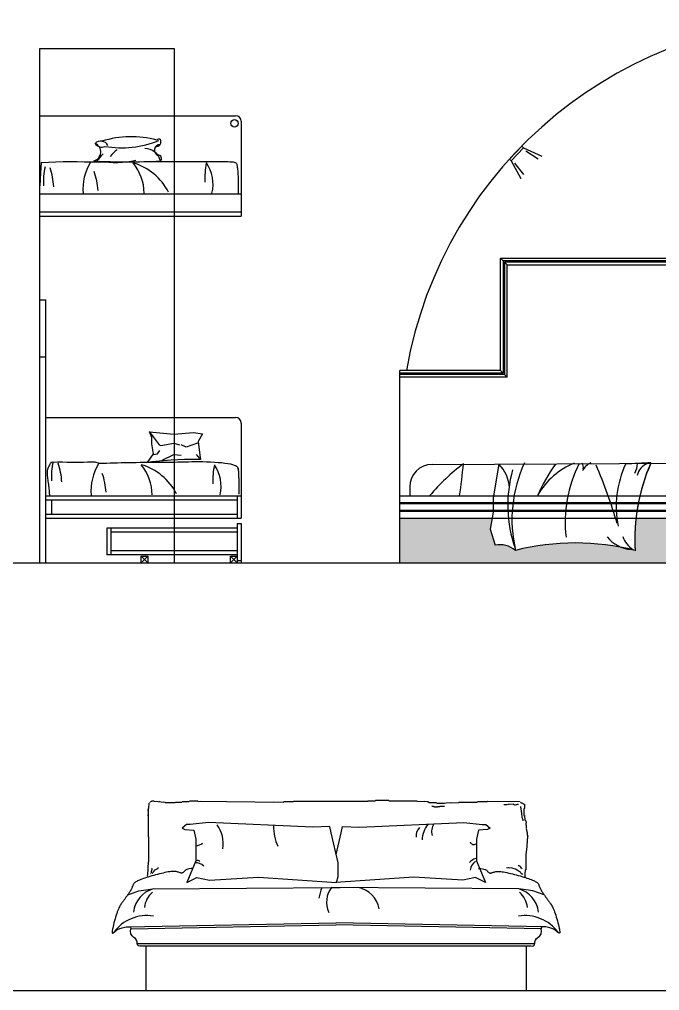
# Model space of a CAD drawing. Header units: inches. Extents: x 15.4 to 57.9, y 9.9 to 34.7.
# Drawn here: x 26.318 to 29.18, y 27.953 to 32.298 of the extents above; entities that cross this region are included whole.
import ezdxf

# ---------------------------------------------------------------- set-up
doc = ezdxf.new("R2010")
doc.units = ezdxf.units.IN
doc.header["$MEASUREMENT"] = 0
for name, color, linetype in [('02', 2, 'Continuous'), ('1', 1, 'Continuous'), ('8', 8, 'Continuous')]:
    doc.layers.add(name, color=color, linetype=linetype)

msp = doc.modelspace()

# ---------------------------------------------------------------- hatches: boundary and pattern name
at = {"layer": '8'}
h = msp.add_hatch(dxfattribs=at)
h.set_pattern_fill('MUDST', color=256, scale=0.0025, style=0)
h.set_pattern_definition([(0, (28.050215, 29.74006), (0.03175, 0.015875), [0.015875, -0.015875, 0, -0.015875, 0, -0.015875])])
h.paths.add_polyline_path([(29.075, 30.0671, 0.028632), (29.0692, 29.9676, 0.013002), (29.0704, 29.9223, 0.004235), (29.0524, 29.9267, -0.070858), (29.0111, 29.9355, 0.109737), (28.536, 29.9223, 0.216959), (28.4444, 29.9463), (28.4229, 30.0169), (28.4315, 30.0671), (28.0188, 30.0671), (28.0188, 29.8671), (29.9988, 29.8671), (29.9988, 30.0671)])

# ---------------------------------------------------------------- linework, layer by layer
at = {"layer": '02'}
for p, q in [((26.4094, 32.1671), (27.0094, 32.1671)), ((26.4094, 29.8671), (26.4094, 32.1671)), ((27.0094, 32.1671), (27.0094, 29.8671)), ((26.4094, 31.8671), (27.2844, 31.8671)), ((27.3094, 31.8421), (27.3094, 31.4171)), ((28.5713, 31.7239), (28.6531, 31.6856)), ((28.5826, 31.7098), (28.6369, 31.6734)), ((28.5166, 31.6656), (28.5601, 31.5864)), ((28.5313, 31.6551), (28.5711, 31.6033)), ((26.4094, 31.5171), (27.3094, 31.5171)), ((26.4094, 31.4371), (27.3094, 31.4371)), ((26.4094, 31.4171), (27.3094, 31.4171)), ((28.4688, 31.23), (29.2188, 31.23)), ((28.4688, 30.7271), (28.4688, 31.23)), ((28.4813, 31.2175), (28.4688, 31.23)), ((29.2313, 31.2175), (28.4813, 31.2175)), ((28.4813, 31.2175), (28.4813, 30.7146)), ((29.2363, 31.2125), (28.4863, 31.2125)), ((28.4863, 31.2125), (28.4988, 31.2)), ((28.4863, 31.2125), (28.4863, 30.7096)), ((28.4988, 31.2), (29.2488, 31.2)), ((28.4988, 30.6971), (28.4988, 31.2)), ((26.4094, 31.0428), (26.4364, 31.0428)), ((26.4364, 29.8671), (26.4364, 31.0428)), ((26.4094, 30.7889), (26.4364, 30.7889)), ((28.0188, 29.8671), (28.0188, 30.7271)), ((28.4688, 30.7271), (28.0188, 30.7271)), ((28.4688, 30.7271), (28.4813, 30.7146)), ((28.4988, 30.6971), (28.0188, 30.6971)), ((28.4863, 30.7096), (28.4988, 30.6971)), ((26.4364, 30.5171), (27.2844, 30.5171)), ((27.3094, 30.4921), (27.3094, 30.0671)), ((28.1628, 30.3066), (29.9988, 30.3164)), ((28.0628, 30.2066), (28.0628, 30.1671)), ((26.4364, 30.1671), (27.3094, 30.1671)), ((27.2914, 30.1671), (27.2914, 30.0671)), ((28.0188, 30.1671), (29.9988, 30.1671)), ((26.4364, 30.1491), (27.2914, 30.1491)), ((26.4634, 30.0851), (26.4634, 30.1491)), ((28.0188, 30.1371), (29.9988, 30.1371)), ((28.0188, 30.1321), (29.9988, 30.1321)), ((26.4364, 30.0851), (27.2914, 30.0851)), ((26.4364, 30.0671), (27.3094, 30.0671)), ((28.0188, 30.1021), (29.9988, 30.1021)), ((28.0188, 30.0971), (29.9988, 30.0971)), ((28.0188, 30.0671), (29.9988, 30.0671)), ((27.2914, 30.0421), (27.3094, 30.0421)), ((27.2914, 30.0421), (27.2914, 29.8671)), ((27.3094, 30.0421), (27.3094, 29.8671)), ((27.2914, 30.0221), (26.7094, 30.0221)), ((26.7094, 30.0221), (26.7094, 29.9021)), ((26.7274, 30.0221), (26.7274, 29.9021)), ((27.2914, 30.0041), (26.7274, 30.0041)), ((27.2914, 29.9021), (26.7094, 29.9021)), ((27.2914, 29.9201), (26.7274, 29.9201)), ((26.8624, 29.8971), (26.8924, 29.8671)), ((26.8924, 29.8971), (26.8624, 29.8671)), ((27.2614, 29.8971), (27.2914, 29.8671)), ((27.2914, 29.8971), (27.2614, 29.8671)), ((26.4094, 29.8671), (27.3094, 29.8671)), ((27.2914, 29.8771), (27.3094, 29.8771)), ((28.0188, 29.8671), (31.3188, 29.8671)), ((26.8926, 28.7616), (26.8945, 28.7635)), ((26.8945, 28.6411), (26.8945, 28.7674)), ((26.8945, 28.7674), (26.8965, 28.7674)), ((26.8965, 28.7674), (26.8984, 28.7907)), ((26.8965, 28.7751), (26.8984, 28.7751)), ((26.8984, 28.7907), (26.9003, 28.7907)), ((26.9023, 28.7946), (26.9023, 28.7965)), ((26.9042, 28.7985), (26.9101, 28.8004)), ((26.9062, 28.7985), (26.9062, 28.8004)), ((26.9101, 28.8004), (26.9101, 28.8023)), ((26.9101, 28.8023), (26.9178, 28.8023)), ((26.9178, 28.8023), (26.9198, 28.8004)), ((26.9198, 28.8004), (26.9684, 28.7965)), ((26.9412, 28.8004), (26.9431, 28.7985)), ((26.9606, 28.7985), (26.9625, 28.7965)), ((26.9684, 28.7965), (26.9703, 28.7946)), ((26.9703, 28.7946), (27.015, 28.7946)), ((27.015, 28.7946), (27.0169, 28.7965)), ((27.0169, 28.7965), (27.0442, 28.7965)), ((27.0442, 28.7965), (27.0461, 28.7985)), ((27.0461, 28.7985), (27.0752, 28.7985)), ((27.0752, 28.7985), (27.0811, 28.8023)), ((27.0811, 28.8023), (27.1141, 28.8023)), ((27.1141, 28.8023), (27.1161, 28.8004)), ((27.1161, 28.8004), (27.4989, 28.7965)), ((27.1258, 28.8004), (27.1277, 28.7985)), ((27.4523, 28.7985), (27.4542, 28.7965)), ((27.4989, 28.7965), (27.5008, 28.7985)), ((27.5008, 28.7985), (27.5436, 28.7985)), ((27.5436, 28.7985), (27.5455, 28.8004)), ((27.5455, 28.8004), (27.8759, 28.8004)), ((27.8759, 28.8004), (27.8778, 28.8023)), ((27.8778, 28.8023), (27.9089, 28.8023)), ((27.9089, 28.8023), (27.9109, 28.8043)), ((27.9109, 28.8043), (27.9692, 28.8043)), ((27.9692, 28.8043), (27.9711, 28.8023)), ((27.9711, 28.8023), (28.0936, 28.8023)), ((28.0936, 28.8023), (28.0955, 28.8004)), ((28.0955, 28.8004), (28.1441, 28.7985)), ((28.1266, 28.8004), (28.1285, 28.7985)), ((28.1441, 28.7985), (28.1499, 28.7946)), ((28.1499, 28.7946), (28.1791, 28.7946)), ((28.162, 28.7786), (28.1676, 28.7786)), ((28.1676, 28.7786), (28.1692, 28.777)), ((28.1692, 28.777), (28.1724, 28.7762)), ((28.1724, 28.7762), (28.174, 28.7754)), ((28.174, 28.7754), (28.1836, 28.7746)), ((28.1764, 28.7754), (28.178, 28.7746)), ((28.1791, 28.7946), (28.1849, 28.7907)), ((28.1836, 28.7746), (28.1852, 28.7754)), ((28.1849, 28.7907), (28.2179, 28.7907)), ((28.1852, 28.7754), (28.1867, 28.7754)), ((28.1867, 28.7754), (28.1883, 28.7762)), ((28.1883, 28.7762), (28.1931, 28.7762)), ((28.1931, 28.7762), (28.1971, 28.777)), ((28.1971, 28.777), (28.1987, 28.7778)), ((28.1987, 28.7778), (28.2179, 28.7786)), ((28.2075, 28.7778), (28.2099, 28.7786)), ((28.2179, 28.7907), (28.2257, 28.7926)), ((28.2257, 28.7926), (28.2821, 28.7946)), ((28.2471, 28.7926), (28.249, 28.7946)), ((28.2821, 28.7946), (28.284, 28.7965)), ((28.284, 28.7965), (28.3637, 28.7965)), ((28.3637, 28.7965), (28.3656, 28.7985)), ((28.3656, 28.7985), (28.4084, 28.7985)), ((28.4084, 28.7985), (28.4103, 28.8004)), ((28.4103, 28.8004), (28.5561, 28.7985)), ((28.4962, 28.7833), (28.4842, 28.7833)), ((28.4978, 28.7841), (28.4962, 28.7833)), ((28.501, 28.7849), (28.4994, 28.7841)), ((28.5042, 28.7857), (28.501, 28.7849)), ((28.5257, 28.7865), (28.5042, 28.7857)), ((28.5074, 28.7865), (28.5058, 28.7857)), ((28.5273, 28.7857), (28.5257, 28.7865)), ((28.5289, 28.7849), (28.5273, 28.7857)), ((28.5305, 28.7833), (28.5289, 28.7849)), ((28.5321, 28.7825), (28.5305, 28.7833)), ((28.5337, 28.7825), (28.5321, 28.7825)), ((28.5353, 28.7833), (28.5337, 28.7825)), ((28.5385, 28.7841), (28.5369, 28.7833)), ((28.5401, 28.7841), (28.5385, 28.7841)), ((28.5432, 28.7857), (28.5401, 28.7841)), ((28.5496, 28.7857), (28.5432, 28.7857)), ((28.5522, 28.8004), (28.5522, 28.7985)), ((28.558, 28.7965), (28.558, 28.7946)), ((28.5584, 28.7762), (28.5584, 28.7714)), ((28.5584, 28.7714), (28.5592, 28.769)), ((28.5592, 28.769), (28.5592, 28.7634)), ((28.5592, 28.7634), (28.5608, 28.7602)), ((28.56, 28.7926), (28.5658, 28.7926)), ((28.5658, 28.7926), (28.5658, 28.7907)), ((28.5677, 28.7907), (28.5697, 28.7887)), ((28.5697, 28.7887), (28.5755, 28.7868)), ((28.5716, 28.7887), (28.5736, 28.7868)), ((28.5755, 28.7674), (28.5736, 28.7654)), ((28.5736, 28.7654), (28.5736, 28.7363)), ((28.5755, 28.7868), (28.5755, 28.7674)), ((28.5755, 28.7849), (28.5775, 28.7849)), ((28.5775, 28.7751), (28.5755, 28.7751)), ((26.8906, 28.7557), (26.8926, 28.7577)), ((26.8926, 28.7363), (26.8906, 28.7363)), ((26.8945, 28.7208), (26.8926, 28.7208)), ((28.5608, 28.7602), (28.5624, 28.7411)), ((28.5608, 28.7554), (28.5624, 28.7523)), ((28.5624, 28.7411), (28.564, 28.7355)), ((28.564, 28.7355), (28.564, 28.7283)), ((28.564, 28.7283), (28.5656, 28.7252)), ((28.5656, 28.7252), (28.5656, 28.7236)), ((28.5656, 28.7236), (28.5664, 28.722)), ((28.5664, 28.722), (28.5672, 28.7204)), ((28.5672, 28.7204), (28.568, 28.7188)), ((28.5736, 28.7363), (28.5755, 28.7363)), ((28.5755, 28.7363), (28.5775, 28.7149)), ((28.5755, 28.7305), (28.5775, 28.7305)), ((28.568, 28.7188), (28.568, 28.7124)), ((28.5775, 28.7149), (28.5794, 28.7149)), ((28.5794, 28.7149), (28.5813, 28.713)), ((28.5813, 28.713), (28.5833, 28.705)), ((28.5828, 28.7037), (28.582, 28.7015)), ((28.582, 28.7015), (28.582, 28.6993)), ((28.582, 28.6993), (28.5822, 28.6981)), ((28.5822, 28.6981), (28.5824, 28.6966)), ((28.5824, 28.6966), (28.5826, 28.6952)), ((28.5826, 28.6952), (28.5829, 28.6937)), ((28.5833, 28.705), (28.5828, 28.7037)), ((28.5829, 28.6937), (28.5837, 28.6796)), ((28.5829, 28.6892), (28.5833, 28.6879)), ((28.5833, 28.684), (28.5837, 28.6823)), ((28.5837, 28.6796), (28.5838, 28.6782)), ((28.5838, 28.6767), (28.5846, 28.6742)), ((26.8965, 28.6392), (26.8945, 28.6411)), ((26.8965, 28.5304), (26.8965, 28.6392)), ((28.5846, 28.6742), (28.5846, 28.6729)), ((28.5846, 28.6729), (28.5849, 28.6715)), ((28.5849, 28.6715), (28.5851, 28.67)), ((28.5851, 28.67), (28.5855, 28.6686)), ((28.5891, 28.6431), (28.5852, 28.579)), ((28.5855, 28.6686), (28.5858, 28.6673)), ((28.5858, 28.6673), (28.586, 28.6662)), ((28.586, 28.6662), (28.5864, 28.6646)), ((28.5864, 28.6646), (28.5867, 28.6632)), ((28.5867, 28.6632), (28.5871, 28.6615)), ((28.5871, 28.6615), (28.5873, 28.6603)), ((28.5873, 28.6603), (28.5875, 28.6592)), ((28.5875, 28.6592), (28.5876, 28.6576)), ((28.5876, 28.6576), (28.5876, 28.6545)), ((28.5876, 28.6545), (28.5878, 28.6534)), ((28.5878, 28.6512), (28.5882, 28.6502)), ((28.5882, 28.6502), (28.5889, 28.648)), ((28.5889, 28.648), (28.5895, 28.6467)), ((28.5902, 28.6441), (28.5891, 28.6431)), ((28.5895, 28.6467), (28.5902, 28.6456)), ((28.5902, 28.6456), (28.5902, 28.6441)), ((28.5891, 28.6178), (28.5872, 28.6159)), ((28.5833, 28.5673), (28.5813, 28.5654)), ((28.5813, 28.5654), (28.5813, 28.4935)), ((28.5852, 28.579), (28.5833, 28.5771)), ((28.5833, 28.5771), (28.5833, 28.5673)), ((28.5872, 28.5848), (28.5852, 28.5848)), ((26.8926, 28.4702), (26.8945, 28.5285)), ((26.8926, 28.5207), (26.8945, 28.5227)), ((26.8945, 28.5285), (26.8965, 28.5304)), ((26.9379, 28.5012), (26.9387, 28.5028)), ((26.9387, 28.5028), (26.9395, 28.5044)), ((28.5209, 28.5012), (28.4962, 28.5028)), ((28.505, 28.502), (28.501, 28.5028)), ((28.5089, 28.5012), (28.5074, 28.502)), ((28.548, 28.5139), (28.548, 28.5147)), ((28.5496, 28.5132), (28.548, 28.5139)), ((28.5504, 28.5116), (28.5496, 28.5132)), ((28.552, 28.5116), (28.5504, 28.5116)), ((28.5536, 28.5108), (28.552, 28.5116)), ((28.5544, 28.5092), (28.5536, 28.5108)), ((28.556, 28.5084), (28.5544, 28.5092)), ((28.5576, 28.5076), (28.556, 28.5084)), ((28.5584, 28.506), (28.5576, 28.5076)), ((28.5592, 28.5044), (28.5584, 28.506)), ((28.5624, 28.5004), (28.5592, 28.5044)), ((26.8887, 28.4644), (26.8906, 28.4664)), ((26.8906, 28.4683), (26.8926, 28.4702)), ((26.9052, 28.4763), (26.9044, 28.4747)), ((26.9075, 28.481), (26.9067, 28.4794)), ((26.9083, 28.4872), (26.9075, 28.4857)), ((26.9075, 28.4857), (26.9075, 28.481)), ((26.9091, 28.4919), (26.9083, 28.4903)), ((26.9083, 28.4903), (26.9083, 28.4872)), ((26.9098, 28.4934), (26.9091, 28.4919)), ((26.9106, 28.4973), (26.9098, 28.4934)), ((26.9114, 28.5005), (26.9106, 28.4989)), ((26.9106, 28.4989), (26.9106, 28.4973)), ((26.9114, 28.4771), (26.913, 28.4779)), ((26.913, 28.4779), (26.9153, 28.481)), ((26.9153, 28.481), (26.92, 28.4872)), ((26.92, 28.4872), (26.9223, 28.4911)), ((26.9223, 28.4911), (26.9239, 28.4927)), ((26.9239, 28.4927), (26.9254, 28.4934)), ((26.9254, 28.4934), (26.927, 28.495)), ((26.927, 28.495), (26.9309, 28.4966)), ((26.9309, 28.4966), (26.9332, 28.4981)), ((26.9332, 28.4981), (26.9364, 28.4997)), ((26.9364, 28.4997), (26.9379, 28.5012)), ((28.5305, 28.498), (28.5209, 28.5012)), ((28.5353, 28.4964), (28.5305, 28.498)), ((28.5432, 28.4924), (28.5353, 28.4964)), ((28.552, 28.4861), (28.5432, 28.4924)), ((28.5576, 28.4821), (28.552, 28.4861)), ((28.5608, 28.4773), (28.5576, 28.4821)), ((28.564, 28.4741), (28.5608, 28.4773)), ((28.5656, 28.4972), (28.5624, 28.5004)), ((28.5672, 28.4733), (28.564, 28.4741)), ((28.5688, 28.4733), (28.5672, 28.4733)), ((28.5794, 28.4838), (28.5775, 28.4819)), ((28.5775, 28.4819), (28.5777, 28.4592)), ((28.5813, 28.4935), (28.5794, 28.4935)), ((28.5794, 28.4935), (28.5794, 28.4838)), ((26.8231, 28.4171), (26.8231, 28.4197)), ((28.6431, 28.4171), (28.6431, 28.4197)), ((26.8439, 28.163), (28.6224, 28.163)), ((26.8616, 28.153), (28.6047, 28.153)), ((26.8831, 28.153), (26.8831, 27.953)), ((28.5831, 28.153), (28.5831, 27.953)), ((26.8831, 27.953), (28.5831, 27.953))]:
    msp.add_line(p, q, dxfattribs=at)
msp.add_lwpolyline([(28.5166, 31.6656), (28.5713, 31.7239), (28.564, 31.7307), (28.5093, 31.6724)], close=True, dxfattribs=at)
for points in [[(26.4156, 31.6573), (26.4127, 31.6118), (26.4094, 31.5539)], [(26.4156, 31.6573), (26.4485, 31.6595), (26.481, 31.6609), (26.5131, 31.6616), (26.5449, 31.6618), (26.5762, 31.6616), (26.607, 31.6612), (26.6372, 31.6607), (26.6668, 31.6603), (26.6958, 31.66), (26.7241, 31.66), (26.7518, 31.6601), (26.7788, 31.6603), (26.8052, 31.6606), (26.8309, 31.6609), (26.856, 31.6612), (26.8805, 31.6615), (26.9044, 31.6618), (26.9276, 31.6619), (26.9502, 31.6621), (26.972, 31.6621), (26.9931, 31.6622), (27.0134, 31.6622), (27.0329, 31.6622), (27.0516, 31.6622), (27.0693, 31.6622), (27.0863, 31.6622), (27.1026, 31.6622), (27.1182, 31.6622), (27.1333, 31.6622), (27.148, 31.6622), (27.1622, 31.6622), (27.1762, 31.6622), (27.19, 31.6622), (27.2033, 31.6622), (27.2162, 31.6622), (27.2283, 31.6621), (27.2396, 31.6619), (27.2499, 31.6616), (27.259, 31.6613), (27.2668, 31.6608), (27.2732, 31.6602), (27.2782, 31.6593), (27.2821, 31.6582), (27.285, 31.6568), (27.2872, 31.655), (27.2887, 31.6526), (27.2899, 31.6498), (27.2907, 31.6463), (27.2915, 31.6422), (27.2922, 31.6375), (27.2929, 31.6323), (27.2935, 31.6268), (27.294, 31.6209), (27.2944, 31.615), (27.2948, 31.6089), (27.2951, 31.6029), (27.2953, 31.597), (27.2955, 31.5911), (27.2956, 31.5854), (27.2957, 31.5796), (27.2958, 31.5737), (27.2958, 31.5678), (27.2958, 31.5617), (27.2958, 31.5555), (27.2958, 31.549), (27.2958, 31.5426), (27.2958, 31.5364), (27.2958, 31.5308), (27.2958, 31.526), (27.2958, 31.5222), (27.2958, 31.5198), (27.2958, 31.5189)], [(28.4813, 30.7146), (28.0188, 30.7146)], [(28.4863, 30.7096), (28.0188, 30.7096)], [(27.0557, 30.3294), (26.9972, 30.3258), (26.9095, 30.3185), (26.8912, 30.3148), (26.9168, 30.355), (26.9095, 30.3988), (26.9095, 30.428), (26.8991, 30.4528)], [(26.8985, 30.4536), (26.9424, 30.3952), (26.9497, 30.3915)], [(26.8991, 30.4528), (27.0082, 30.4426), (27.0959, 30.4499), (27.137, 30.4431), (27.1178, 30.4098), (27.1252, 30.3477), (27.127, 30.3283), (27.0886, 30.3294), (27.0557, 30.3294)], [(26.9497, 30.3915), (27.0082, 30.4025), (27.0338, 30.3952)], [(27.1142, 30.4025), (27.063, 30.3842), (27.0411, 30.3952)], [(26.9168, 30.3513), (26.9351, 30.355), (26.946, 30.3696)], [(26.957, 30.3258), (27.0082, 30.3513), (27.0411, 30.3477)], [(27.108, 30.3513), (27.1227, 30.3331)], [(26.4597, 30.3169), (26.4593, 30.3162), (26.4581, 30.3143), (26.4564, 30.3113), (26.4542, 30.3076), (26.4519, 30.3032), (26.4495, 30.2985), (26.4472, 30.2935), (26.4452, 30.2886), (26.4437, 30.2838), (26.4427, 30.2792), (26.442, 30.2746), (26.4417, 30.2701), (26.4417, 30.2653), (26.4419, 30.2604), (26.4424, 30.2552), (26.4431, 30.2497), (26.4439, 30.2437), (26.4448, 30.2374), (26.4458, 30.2308), (26.4468, 30.224), (26.4477, 30.2172), (26.4487, 30.2104), (26.4495, 30.2038), (26.4503, 30.1975), (26.4508, 30.1915), (26.4513, 30.1859), (26.4516, 30.1809), (26.4518, 30.1765), (26.4519, 30.1728), (26.452, 30.1699), (26.452, 30.168), (26.452, 30.1671)], [(26.4602, 30.3171), (26.4904, 30.3185), (26.5114, 30.3179), (26.5315, 30.3175), (26.5507, 30.3173), (26.5694, 30.3173), (26.5874, 30.3175), (26.605, 30.3177), (26.6223, 30.3181), (26.6392, 30.3185), (26.656, 30.319), (26.6751, 30.3118), (26.6915, 30.3123), (26.7078, 30.3129), (26.7241, 30.3134), (26.7405, 30.3139), (26.7569, 30.3143), (26.7734, 30.3148), (26.79, 30.3151), (26.8067, 30.3155), (26.8235, 30.3158), (26.8403, 30.316), (26.8573, 30.3163), (26.8745, 30.3165), (26.8917, 30.3166), (26.909, 30.3167), (26.9263, 30.3168), (26.9435, 30.3169), (26.9606, 30.3171), (26.9775, 30.3172), (26.9942, 30.3174), (27.0106, 30.3177), (27.0266, 30.3181), (27.0424, 30.3185), (27.0581, 30.3189), (27.0737, 30.3192), (27.0894, 30.3195), (27.1053, 30.3197), (27.1215, 30.3197), (27.1381, 30.3194), (27.1552, 30.319), (27.1724, 30.3183), (27.1896, 30.3174), (27.2062, 30.3162), (27.222, 30.3148), (27.2367, 30.3132), (27.25, 30.3113), (27.2614, 30.3092), (27.2708, 30.3068), (27.2783, 30.3043), (27.2842, 30.3015), (27.2886, 30.2986), (27.2919, 30.2956), (27.2942, 30.2925), (27.2958, 30.2893), (27.2969, 30.2861), (27.2952, 30.2906), (27.2959, 30.2874), (27.2963, 30.2841), (27.2967, 30.2808), (27.2969, 30.2773), (27.2971, 30.2738), (27.2972, 30.2702), (27.2974, 30.2664), (27.2975, 30.2625), (27.2978, 30.2584), (27.298, 30.2542), (27.2982, 30.2499), (27.2985, 30.2454), (27.2987, 30.2408), (27.2989, 30.2361), (27.2991, 30.2314), (27.2992, 30.2265), (27.2993, 30.2216), (27.2994, 30.2168), (27.2994, 30.2119), (27.2995, 30.2071), (27.2995, 30.2024), (27.2995, 30.1979), (27.2995, 30.1935), (27.2995, 30.1732)], [(28.4608, 30.3078), (28.436, 30.1581), (28.436, 30.0936), (28.4229, 30.0169), (28.4444, 29.9463)], [(26.8624, 29.8671), (26.8624, 29.8971), (26.8924, 29.8971), (26.8924, 29.8671)], [(27.2614, 29.8671), (27.2614, 29.8971), (27.2914, 29.8971)], [(27.0821, 28.6967), (27.0658, 28.6967), (27.045, 28.6793), (27.0577, 28.6741), (27.0984, 28.6709), (27.1065, 28.6303), (27.1065, 28.5328), (27.0659, 28.4359), (27.1111, 28.4594), (27.1679, 28.4474), (27.3865, 28.4598), (27.7362, 28.4365), (27.7428, 28.4628), (27.7428, 28.5243), (27.712, 28.6582), (27.7054, 28.6869), (27.6302, 28.6838), (27.1634, 28.7048), (27.0821, 28.6967)], [(28.3862, 28.6967), (28.4025, 28.6967), (28.4233, 28.6793), (28.4106, 28.6741), (28.37, 28.6709), (28.3618, 28.6303), (28.3618, 28.5328), (28.4024, 28.4359), (28.3572, 28.4594), (28.3004, 28.4474), (28.0818, 28.4598), (27.7321, 28.4365), (27.7321, 28.4367)], [(27.7342, 28.5618), (27.7563, 28.6582), (27.7629, 28.6869), (27.8381, 28.6838), (28.305, 28.7048), (28.3862, 28.6967)], [(27.0953, 28.4988), (27.0854, 28.4986), (27.0775, 28.4979), (27.0714, 28.4968), (27.0667, 28.4954), (27.0633, 28.4937), (27.0606, 28.4919), (27.0586, 28.49), (27.0569, 28.4881), (27.0552, 28.4862), (27.0534, 28.4845), (27.0517, 28.4828), (27.0498, 28.4814), (27.0479, 28.4803), (27.0459, 28.4794), (27.0437, 28.479), (27.0414, 28.4789), (27.0389, 28.4792), (27.0362, 28.4799), (27.0333, 28.4809), (27.03, 28.482), (27.0265, 28.4831), (27.0226, 28.4842), (27.0183, 28.485), (27.0136, 28.4856), (27.0084, 28.4859), (27.0028, 28.4858), (26.9967, 28.4853), (26.9903, 28.4845), (26.9835, 28.4835), (26.9763, 28.4822), (26.9687, 28.4806), (26.9608, 28.4789), (26.9526, 28.477), (26.9442, 28.4749), (26.9357, 28.4727), (26.927, 28.4704), (26.9185, 28.4681), (26.91, 28.4656), (26.9017, 28.4632), (26.8938, 28.4608), (26.8862, 28.4584), (26.8791, 28.4561), (26.8723, 28.4538), (26.8661, 28.4516), (26.8603, 28.4495), (26.855, 28.4474), (26.8502, 28.4454), (26.846, 28.4435), (26.8423, 28.4417), (26.8391, 28.44), (26.8364, 28.4383), (26.8341, 28.4366), (26.8322, 28.4349), (26.8305, 28.4331), (26.8291, 28.4313), (26.8279, 28.4292), (26.8268, 28.427), (26.8259, 28.4247), (26.8249, 28.4221), (26.824, 28.4195), (26.823, 28.4167), (26.8219, 28.4138), (26.8207, 28.4108), (26.8192, 28.4078), (26.8176, 28.4046), (26.8157, 28.4015), (26.8137, 28.3983), (26.8116, 28.3951), (26.8094, 28.3919), (26.8072, 28.3888), (26.8051, 28.3858), (26.803, 28.3829), (26.8011, 28.3802), (26.7993, 28.3775), (26.7976, 28.375), (26.7959, 28.3725), (26.7943, 28.3701), (26.7926, 28.3676), (26.7909, 28.3651), (26.7891, 28.3626), (26.7872, 28.3601), (26.7852, 28.3574), (26.7832, 28.3546), (26.7811, 28.3518), (26.7789, 28.3488), (26.7767, 28.3456), (26.7744, 28.3424), (26.7722, 28.3389), (26.7699, 28.3353), (26.7676, 28.3314), (26.7654, 28.3272), (26.763, 28.3226), (26.7607, 28.3174), (26.7583, 28.3117), (26.7558, 28.3054), (26.7533, 28.2983), (26.7508, 28.2905), (26.7482, 28.282), (26.7456, 28.2733), (26.7432, 28.2644), (26.7409, 28.2557), (26.7387, 28.2474), (26.7368, 28.2397), (26.7353, 28.2328), (26.734, 28.227), (26.7331, 28.2222), (26.7326, 28.2184), (26.7323, 28.2154), (26.7323, 28.2131), (26.7327, 28.2116), (26.7333, 28.2107), (26.7341, 28.2103), (26.7352, 28.2104), (26.7366, 28.2108), (26.7381, 28.2117), (26.7398, 28.2128), (26.7416, 28.2141), (26.7435, 28.2156), (26.7455, 28.2172), (26.7476, 28.2189), (26.7497, 28.2206), (26.752, 28.2223), (26.7544, 28.224), (26.7571, 28.2256), (26.7602, 28.2273), (26.7637, 28.229), (26.7677, 28.2307), (26.7724, 28.2323), (26.7777, 28.234), (26.7835, 28.2355), (26.7894, 28.2369), (26.7953, 28.2379), (26.8009, 28.2385), (26.806, 28.2386), (26.8102, 28.238), (26.8134, 28.2368), (26.8153, 28.2347), (26.8162, 28.2319), (26.8161, 28.2291)], [(28.371, 28.4988), (28.3809, 28.4986), (28.3888, 28.4979), (28.3949, 28.4968), (28.3995, 28.4954), (28.403, 28.4937), (28.4056, 28.4919), (28.4077, 28.49), (28.4094, 28.4881), (28.4111, 28.4862), (28.4128, 28.4845), (28.4146, 28.4828), (28.4164, 28.4814), (28.4183, 28.4803), (28.4204, 28.4794), (28.4225, 28.479), (28.4248, 28.4789), (28.4273, 28.4792), (28.43, 28.4799), (28.433, 28.4809), (28.4362, 28.482), (28.4398, 28.4831), (28.4437, 28.4842), (28.448, 28.485), (28.4527, 28.4856), (28.4579, 28.4859), (28.4635, 28.4858), (28.4695, 28.4853), (28.476, 28.4845), (28.4828, 28.4835), (28.49, 28.4822), (28.4975, 28.4806), (28.5054, 28.4789), (28.5136, 28.477), (28.5221, 28.4749), (28.5306, 28.4727), (28.5392, 28.4704), (28.5478, 28.4681), (28.5563, 28.4656), (28.5645, 28.4632), (28.5725, 28.4608), (28.58, 28.4584), (28.5872, 28.4561), (28.5939, 28.4538), (28.6002, 28.4516), (28.606, 28.4495), (28.6113, 28.4474), (28.6161, 28.4454), (28.6203, 28.4435), (28.624, 28.4417), (28.6271, 28.44), (28.6298, 28.4383), (28.6322, 28.4366), (28.6341, 28.4349), (28.6358, 28.4331), (28.6372, 28.4313), (28.6384, 28.4292), (28.6394, 28.427), (28.6404, 28.4247), (28.6413, 28.4221), (28.6423, 28.4195), (28.6433, 28.4167), (28.6444, 28.4138), (28.6456, 28.4108), (28.647, 28.4078), (28.6487, 28.4046), (28.6506, 28.4015), (28.6526, 28.3983), (28.6547, 28.3951), (28.6569, 28.3919), (28.659, 28.3888), (28.6612, 28.3858), (28.6632, 28.3829), (28.6651, 28.3802), (28.6669, 28.3775), (28.6687, 28.375), (28.6703, 28.3725), (28.672, 28.3701), (28.6737, 28.3676), (28.6754, 28.3651), (28.6772, 28.3626), (28.679, 28.3601), (28.681, 28.3574), (28.6831, 28.3546), (28.6852, 28.3518), (28.6874, 28.3488), (28.6896, 28.3456), (28.6918, 28.3424), (28.6941, 28.3389), (28.6964, 28.3353), (28.6986, 28.3314), (28.7009, 28.3272), (28.7032, 28.3226), (28.7056, 28.3174), (28.708, 28.3117), (28.7104, 28.3054), (28.7129, 28.2983), (28.7155, 28.2905), (28.7181, 28.282), (28.7206, 28.2733), (28.7231, 28.2644), (28.7254, 28.2557), (28.7275, 28.2474), (28.7294, 28.2397), (28.731, 28.2328), (28.7322, 28.227), (28.7331, 28.2222), (28.7337, 28.2184), (28.734, 28.2154), (28.7339, 28.2131), (28.7336, 28.2116), (28.733, 28.2107), (28.7321, 28.2103), (28.731, 28.2104), (28.7297, 28.2108), (28.7282, 28.2117), (28.7265, 28.2128), (28.7247, 28.2141), (28.7227, 28.2156), (28.7207, 28.2172), (28.7187, 28.2189), (28.7165, 28.2206), (28.7143, 28.2223), (28.7119, 28.224), (28.7092, 28.2256), (28.7061, 28.2273), (28.7026, 28.229), (28.6985, 28.2307), (28.6939, 28.2323), (28.6886, 28.234), (28.6828, 28.2355), (28.6768, 28.2369), (28.6709, 28.2379), (28.6654, 28.2385), (28.6603, 28.2386), (28.6561, 28.238), (28.6529, 28.2368), (28.6509, 28.2347), (28.6501, 28.2319), (28.6502, 28.2291)], [(26.8024, 28.382), (26.8523, 28.3987), (26.9153, 28.4077)], [(26.9153, 28.4077), (27.7524, 28.4144)], [(28.551, 28.4077), (27.7139, 28.4144)], [(28.6638, 28.382), (28.6139, 28.3987), (28.551, 28.4077)], [(26.8009, 28.2385), (27.7321, 28.2567)], [(26.8161, 28.2291), (27.7323, 28.2467)], [(28.6502, 28.2291), (27.734, 28.2467)], [(28.6603, 28.2386), (27.7342, 28.2567)]]:
    msp.add_lwpolyline(points, dxfattribs=at)
for points in [[(26.8616, 28.153, -0.463806), (26.8439, 28.163, 0.326762), (26.8303, 28.191, -0.365785), (26.8161, 28.2291)], [(28.6047, 28.153, 0.463806), (28.6224, 28.163, -0.326762), (28.6359, 28.191, 0.365785), (28.6502, 28.2291)]]:
    msp.add_lwpolyline(points, format="xyb", dxfattribs=at)
msp.add_circle((27.2797, 31.8328), 0.0166, dxfattribs=at)
for centre, radius, start, end in [((29.914, 30.4049), 1.8929, 88.3421, 170.2012), ((27.2844, 31.8421), 0.025, 0, 90), ((26.8186, 31.3375), 0.4356, 74.8166, 107.5669), ((26.9303, 31.7498), 0.0207, 258.479, 37.1102), ((26.9412, 31.7521), 0.0103, 43.8943, 145.62), ((26.6405, 31.705), 0.0414, 281.4993, 67.1734), ((26.6816, 31.7171), 0.0361, 28.4151, 133.8868), ((26.6859, 31.7603), 0.0339, 210.3431, 296.0597), ((26.776, 32.1614), 0.4381, 260.1044, 292.165), ((26.8788, 31.6489), 0.0714, 12.6405, 89.7332), ((26.9476, 31.7129), 0.0258, 89.6762, 247.958), ((26.5311, 31.8061), 0.1943, 313.0907, 325.8874), ((26.817, 31.6202), 0.1129, 123.5972, 145.1481), ((26.9389, 31.6756), 0.0146, 311.0446, 96.7551), ((26.7514, 31.5692), 0.3263, 167.6533, 182.7628), ((26.1462, 31.5278), 0.3263, 3.7862, 18.8957), ((26.8274, 31.5396), 0.2254, 147.9342, 185.1088), ((26.797, 34.4872), 2.8267, 266.9946, 273.0723), ((26.7493, 32.0607), 0.4033, 259.6757, 282.8923), ((26.6507, 31.515), 0.2254, 1.4403, 38.6149), ((26.7544, 31.4071), 0.2589, 27.0056, 73.7555), ((27.473, 31.5859), 0.3263, 167.6533, 182.7628), ((27.0145, 31.5603), 0.1692, 346.4302, 34.2854), ((26.3439, 31.5111), 0.3263, 3.7862, 18.8957), ((27.2844, 30.4921), 0.025, 0, 90), ((26.7874, 30.2487), 0.3263, 167.6533, 182.7628), ((26.1822, 30.2073), 0.3263, 3.7862, 18.8957), ((26.8634, 30.1896), 0.2254, 147.9342, 185.1088), ((26.7904, 30.0571), 0.2589, 27.0056, 73.7555), ((26.6867, 30.165), 0.2254, 1.4403, 38.6149), ((27.509, 30.2359), 0.3263, 167.6533, 182.7628), ((27.0505, 30.2103), 0.1692, 346.4302, 34.2854), ((28.1628, 30.2066), 0.1, 90, 180), ((28.8326, 29.6029), 0.8833, 126.8647, 140.2976), ((26.815, 30.4214), 1.4919, 350.1849, 355.6989), ((28.351, 30.1933), 0.1586, 3.0024, 46.194), ((29.1222, 30.0599), 0.6022, 155.0041, 193.2033), ((29.2599, 29.9082), 0.6766, 143.7973, 157.7501), ((28.9235, 30.0051), 0.332, 112.2823, 149.9893), ((29.3357, 30.0492), 0.5782, 153.0581, 186.7977), ((28.806, 30.2954), 0.0331, 346.9474, 30.8275), ((28.8943, 30.2551), 0.0626, 110.1799, 158.5701), ((26.6181, 29.3339), 2.476, 16.6247, 23.0675), ((29.436, 30.1192), 0.4498, 155.1382, 191.329), ((31.2069, -9.6345), 40.0022, 92.96058, 93.12264), ((28.9852, 30.3145), 0.0961, 330.4651, 358.0095), ((29.9402, 29.9685), 0.871, 156.6027, 183.0356), ((29.9402, 29.9667), 0.871, 156.6027, 183.0356), ((29.1517, 30.2433), 0.0728, 111.1763, 169.1694), ((26.3799, 30.1611), 0.3263, 3.7862, 18.8957), ((29.0896, 30.1249), 0.5884, 164.418, 199.1312), ((29.0626, 30.076), 0.1497, 218.2113, 266.2571), ((29.1147, 30.0152), 0.1036, 197.1977, 238.7533), ((28.4638, 29.8338), 0.1142, 50.8283, 99.7927), ((28.8031, 28.8595), 1.0959, 75.8888, 104.1112), ((27.0877, 28.6107), 0.1418, 350.6013, 36.4825), ((27.7009, 28.6937), 0.2471, 180.9581, 202.6798), ((28.1411, 28.6464), 0.0497, 134.1615, 188.9192), ((28.2378, 28.6217), 0.12, 141.4301, 177.4036), ((28.2277, 28.6633), 0.0669, 147.2958, 193.7528), ((27.0968, 28.6757), 0.0753, 277.7241, 302.1892), ((28.3494, 28.6228), 0.0165, 195.3178, 307.8617), ((27.1023, 28.465), 0.06, 48.7297, 89.2505), ((27.1143, 28.5194), 0.016, 46.0883, 115.0138), ((28.3696, 28.4956), 0.0495, 105.2252, 142.0789), ((28.3891, 28.4863), 0.0558, 125.5447, 174.8945), ((26.9487, 28.2908), 0.1215, 105.9536, 173.8387), ((26.975, 28.318), 0.0977, 129.6437, 176.0732), ((27.8308, 28.3415), 0.1756, 155.8677, 171.9067), ((27.7984, 28.3484), 0.1072, 141.9958, 205.049), ((27.8107, 28.2968), 0.1185, 10.8539, 80.3183), ((28.5176, 28.2908), 0.1215, 6.1613, 74.0464), ((28.4913, 28.318), 0.0977, 3.9268, 50.3563), ((26.8885, 28.1047), 0.1839, 80.9672, 143.9932), ((28.5778, 28.1047), 0.1839, 36.0068, 99.0328)]:
    msp.add_arc(centre, radius, start, end, dxfattribs=at)
at = {"layer": '1'}
for p, q in [((15.7844, 29.8671), (36.0806, 29.8671)), ((15.7844, 27.953), (36.0806, 27.953))]:
    msp.add_line(p, q, dxfattribs=at)

doc.saveas('drawing.dxf')
